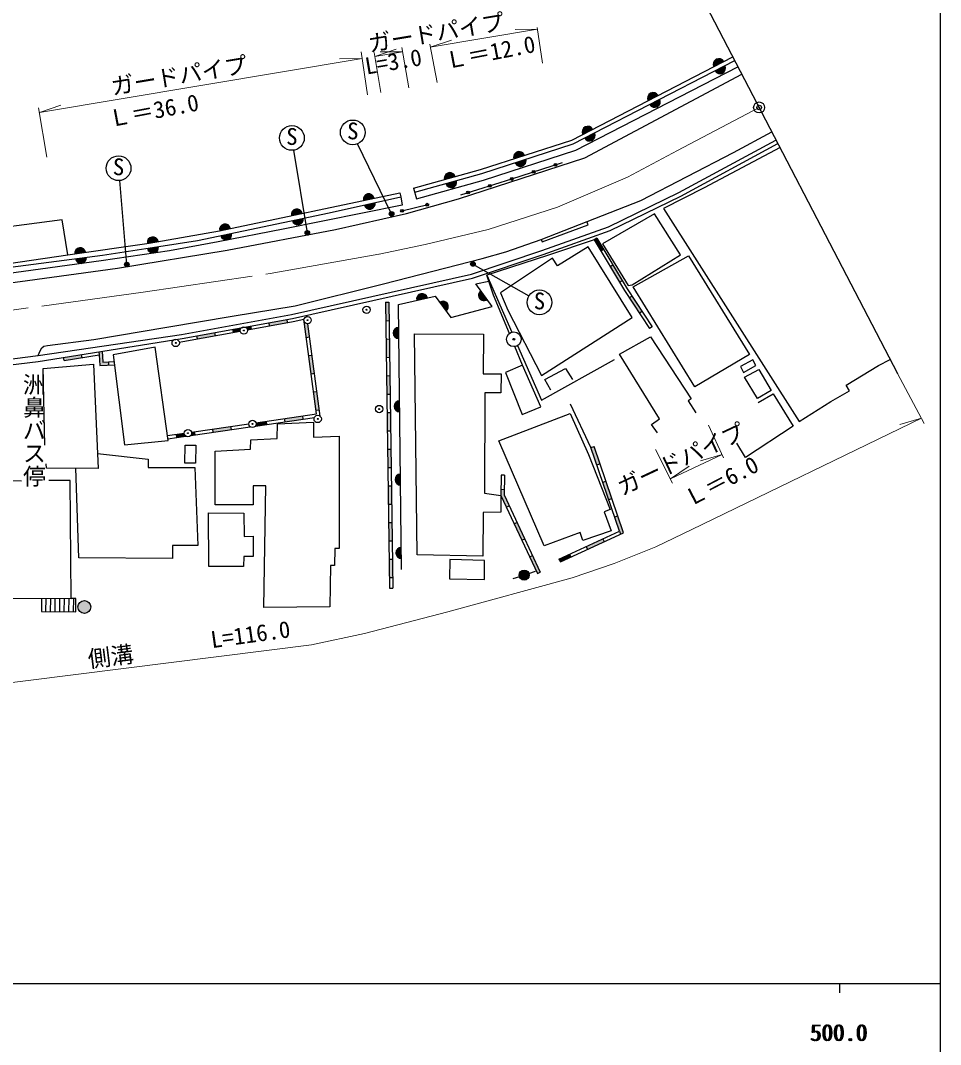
# Model space of a CAD drawing. Units: millimetres at full size, sheet at 1:1000; details may follow other scales. Extents: x 40000 to 680000, y 20000 to 380000.
# Drawn here: x 478760 to 579000, y 198357 to 309995 of the extents above; entities that cross this region are included whole.
import ezdxf
from ezdxf.enums import TextEntityAlignment as Align

# ---------------------------------------------------------------- set-up
doc = ezdxf.new("R2010")
doc.units = ezdxf.units.MM
doc.header["$LTSCALE"] = 1000
doc.header["$PDMODE"] = 32
doc.header["$PDSIZE"] = 500
doc.linetypes.add('CHAIN', pattern=[18.5, 12, -1.5, 3.5, -1.5])
for name, color, linetype, lineweight in [('M-BGD', 7, 'Continuous', 25), ('M-BGD-EXST', 7, 'Continuous', 25), ('M-BMK', 2, 'CHAIN', 13), ('M-BMK-OTRS', 5, 'Continuous', 25), ('M-BMK-SRVR', 3, 'Continuous', 25), ('M-STR-HTXT', 7, 'Continuous', 13), ('M-STR-STRC', 7, 'Continuous', 25), ('M-TTL-BAND', 7, 'Continuous', 25)]:
    doc.layers.add(name, color=color, linetype=linetype, lineweight=lineweight)
doc.layers.add('M-BMK-HTXT', color=7, linetype='Continuous')
doc.layers.add('M-OTRS', color=6, linetype='Continuous')
doc.styles.add('@ＭＳ ゴシック', font='')
doc.styles.add('ＭＳ ゴシック', font='')
doc.styles.get('@ＭＳ ゴシック').set_extended_font_data('@MS Gothic')
doc.styles.get('ＭＳ ゴシック').set_extended_font_data('MS Gothic')

msp = doc.modelspace()

# ---------------------------------------------------------------- hatches: boundary and pattern name
at = {"layer": 'M-BGD'}
for points in [[(555380, 305503, 0.41421), (554572, 305761, 0.41421), (554313, 304953)], [(554449, 304520, 0.41421), (555257, 304261, 0.41421), (555516, 305069)], [(548222, 301809, 0.41421), (547414, 302068, 0.41421), (547155, 301260)], [(547340, 300850, 0.41421), (548149, 300596, 0.41421), (548403, 301406)], [(541093, 298131, 0.41421), (540285, 298390, 0.41421), (540026, 297581)], [(540231, 297181, 0.41421), (541041, 296927, 0.41421), (541295, 297736)], [(533661, 295288, 0.41421), (532905, 295675, 0.41421), (532518, 294920)], [(532675, 294492, 0.41421), (533432, 294109, 0.41421), (533815, 294866)], [(526115, 292969, 0.41421), (525376, 293386, 0.41421), (524959, 292647)], [(525110, 292217, 0.41421), (525851, 291804, 0.41421), (526265, 292545)], [(517296, 290621, 0.41421), (516584, 291081, 0.41421), (516123, 290368)], [(509466, 288969, 0.41421), (508754, 289429, 0.41421), (508293, 288716)], [(516214, 289893, 0.41421), (516929, 289437, 0.41421), (517386, 290153)], [(508393, 288201, 0.41421), (509103, 287737, 0.41421), (509567, 288447)], [(501637, 287324, 0.41421), (500927, 287789, 0.41421), (500463, 287079)], [(493768, 285893, 0.41421), (493076, 286385, 0.41421), (492584, 285693)], [(500578, 286556, 0.41421), (501288, 286091, 0.41421), (501752, 286802)], [(541554, 286268), (541254, 286088), (541976, 284888), (542276, 285068)], [(485863, 284711, 0.41421), (485184, 285219, 0.41421), (484675, 284540)], [(492603, 285157, 0.41421), (493285, 284653, 0.41421), (493789, 285335)], [(484750, 284037, 0.41421), (485421, 283517, 0.41421), (485941, 284188)], [(543306, 283354), (543006, 283174), (544037, 281460), (544337, 281640)], [(523099, 279755, 0.41421), (522380, 280205, 0.41421), (521930, 279486)], [(528913, 280534, 0.41421), (528782, 279696, 0.41421), (529620, 279565)], [(518890, 279274), (518540, 279269), (518567, 277269), (518917, 277274)], [(525128, 278299, 0.41421), (525273, 279135, 0.41421), (524437, 279280)], [(545390, 279954), (545096, 279763), (546187, 278086), (546480, 278277)], [(507808, 277407), (505840, 277050), (505902, 276705), (507870, 277062)], [(509670, 277176, 0.31817), (510057, 276922), (510248, 275497), (509901, 275451)], [(499999, 275634), (499936, 275978), (497968, 275621), (498031, 275277)], [(502850, 276507), (501904, 276335), (501966, 275991), (502705, 276125, -0.04345), (502699, 276194, -0.22836)], [(503872, 276693), (503222, 276575, -0.27454), (503492, 276268), (503934, 276348)], [(519955, 276536, 0.41421), (519366, 275926, 0.41421), (519976, 275336)], [(518944, 275274), (518594, 275270), (518621, 273270), (518971, 273274)], [(485420, 273579), (483446, 273263), (483501, 272918), (485476, 273234)], [(487645, 273935), (487298, 273880), (487321, 273529), (487395, 272384), (488353, 272426), (488337, 272776), (487722, 272749)], [(510512, 273514), (510165, 273468), (510430, 271486), (510777, 271532)], [(518998, 271275), (518648, 271270), (518675, 269270), (519025, 269275)], [(511041, 269550), (510694, 269503), (510959, 267521), (511306, 267567)], [(520066, 268537, 0.41421), (519476, 267927, 0.41421), (520086, 267337)], [(509529, 266540), (509478, 266886), (507499, 266597), (507550, 266251)], [(519052, 267275), (518702, 267270), (518729, 265270), (519079, 265275)], [(501654, 265744), (499675, 265455), (499726, 265109), (501705, 265398)], [(505520, 266309), (504409, 266146, -0.08712), (504433, 266010, -0.14968), (504364, 265786), (505571, 265962)], [(496610, 265008), (495717, 264877), (495768, 264531), (496776, 264678, -0.24448)], [(497696, 265166), (497392, 265122, -0.07548), (497410, 265003, -0.16594), (497326, 264759), (497747, 264820)], [(541249, 263569), (540918, 263456), (541564, 261563), (541895, 261676)], [(519106, 263275), (518756, 263271), (518783, 261271), (519133, 261276)], [(520158, 260537, 0.41421), (519569, 259927, 0.41421), (520179, 259338)], [(519160, 259276), (518810, 259271), (518837, 257271), (519187, 257276)], [(542542, 259784), (542210, 259670), (542857, 257778), (543188, 257891)], [(531444, 258288), (531454, 258878), (531104, 258884), (531092, 258213), (531685, 256947), (532002, 257096)], [(543834, 255998), (543503, 255885), (544033, 254335), (544146, 254002), (544466, 254149)], [(519214, 255276), (518864, 255271), (518891, 253272), (519241, 253276)], [(532849, 255284), (532532, 255136), (533380, 253324), (533697, 253473)], [(542217, 253495), (540402, 252656), (540549, 252338), (542364, 253178)], [(520258, 252538, 0.41421), (519665, 251931, 0.41421), (520272, 251338)], [(519268, 251276), (518918, 251272), (518945, 249272), (519295, 249277)], [(534545, 251661), (534228, 251513), (535076, 249702), (535393, 249850)], [(538734, 251499), (538587, 251816), (537432, 251282), (537579, 250964)], [(533112, 249360, 1), (534154, 249712, 1)], [(486420, 246058, 0.41421), (485720, 246758, 0.41421), (485020, 246058, 1)]]:
    msp.add_hatch(color=256, dxfattribs=at).paths.add_polyline_path(points)
at = {"layer": 'M-BGD-EXST'}
for points in [[(518975, 288789, 0.41421), (519314, 288689, 0.41421), (519414, 289028, 1)], [(509797, 286717, 0.41421), (510136, 286617, 0.41421), (510236, 286956, 1)], [(490129, 283265, 0.41421), (490468, 283165, 0.41421), (490568, 283504, 1)], [(527837, 283327, 0.41421), (528177, 283227, 0.41421), (528276, 283566, 1)]]:
    msp.add_hatch(color=256, dxfattribs=at).paths.add_polyline_path(points)

# ---------------------------------------------------------------- linework, layer by layer
at = {"layer": 'M-BGD'}
for p, q in [((521598, 291709), (521921, 290553)), ((520170, 289203), (523281, 289960)), ((541554, 286268), (541254, 286088)), ((541976, 284888), (542276, 285068)), ((543006, 283174), (543306, 283354)), ((544037, 281460), (544337, 281640)), ((518540, 279269), (518890, 279274)), ((518540, 279269), (518961, 248118)), ((518890, 279274), (519311, 248123)), ((545390, 279954), (545096, 279763)), ((546480, 278277), (546187, 278086)), ((505902, 276705), (505840, 277050)), ((507870, 277062), (507808, 277407)), ((509952, 277712), (509932, 277858)), ((511401, 266857), (510057, 276922)), ((518567, 277269), (518917, 277274)), ((499999, 275634), (499936, 275978)), ((501966, 275991), (501904, 276335)), ((503934, 276348), (503872, 276693)), ((547571, 276601), (547277, 276410)), ((498031, 275277), (497968, 275621)), ((509901, 275451), (510248, 275497)), ((518594, 275270), (518944, 275274)), ((483501, 272918), (487321, 273529)), ((485476, 273234), (485420, 273579)), ((487298, 273880), (487321, 273529)), ((510165, 273468), (510512, 273514)), ((483501, 272918), (483446, 273263)), ((488337, 272776), (488353, 272426)), ((518621, 273270), (518971, 273274)), ((510430, 271486), (510777, 271532)), ((518648, 271270), (518998, 271275)), ((510694, 269503), (511041, 269550)), ((518675, 269270), (519025, 269275)), ((540918, 263456), (538674, 268160)), ((509478, 266886), (509529, 266540)), ((510959, 267521), (511306, 267567)), ((518702, 267270), (519052, 267275)), ((497326, 264759), (503779, 265701)), ((497392, 265122), (503633, 266033)), ((501654, 265744), (501705, 265398)), ((504364, 265786), (510779, 266723)), ((505520, 266309), (505571, 265962)), ((507499, 266597), (507550, 266251)), ((494782, 264741), (496610, 265008)), ((494830, 264394), (496776, 264678)), ((495717, 264877), (495768, 264531)), ((497696, 265166), (497747, 264820)), ((499675, 265455), (499726, 265109)), ((518729, 265270), (519079, 265275)), ((540918, 263456), (541249, 263569)), ((518756, 263271), (519106, 263275)), ((518783, 261271), (519133, 261276)), ((541564, 261563), (541895, 261676)), ((531482, 260420), (531132, 260426)), ((518810, 259271), (519160, 259276)), ((542210, 259670), (542542, 259784)), ((531104, 258884), (531454, 258878)), ((542857, 257778), (543188, 257891)), ((518837, 257271), (519187, 257276)), ((531685, 256947), (532002, 257096)), ((543503, 255885), (543834, 255998)), ((518864, 255271), (519214, 255276)), ((532532, 255136), (532849, 255284)), ((533380, 253324), (533697, 253473)), ((542217, 253495), (542364, 253178)), ((544033, 254335), (544146, 254002)), ((518891, 253272), (519241, 253276)), ((540402, 252656), (540549, 252338)), ((518918, 251272), (519268, 251276)), ((534228, 251513), (534545, 251661)), ((537432, 251282), (537579, 250964)), ((538587, 251816), (538734, 251499)), ((518945, 249272), (519295, 249277)), ((533112, 249360), (532401, 249120)), ((534154, 249712), (534865, 249952)), ((535076, 249702), (535393, 249850)), ((518961, 248118), (519311, 248123)), ((481535, 245548), (481555, 246998)), ((482035, 245544), (482055, 246996)), ((482535, 245541), (482555, 246995)), ((483035, 245537), (483055, 246994)), ((483535, 245533), (483555, 246993)), ((484035, 245530), (484055, 246992)), ((484535, 245526), (484555, 246993))]:
    msp.add_line(p, q, dxfattribs=at)
for points in [[(521598, 291709), (528879, 293742), (538819, 296959), (556376, 306018)], [(521719, 291276), (529009, 293311), (538993, 296542), (556583, 305618)], [(521921, 290553), (529225, 292593), (539282, 295847), (556927, 304951)], [(449605, 269634), (462060, 271090), (480670, 273479), (496309, 275777), (508306, 277955), (527883, 282346), (535568, 284920), (542830, 287502), (550505, 291252), (561076, 296962)], [(480670, 273479), (480893, 273981), (481075, 274301), (481291, 274491), (481714, 274560), (486766, 275233), (494710, 276548), (501819, 277769), (508690, 278904), (518297, 281287), (529050, 284037), (531642, 284782), (535495, 286111), (540511, 288092), (546337, 290383), (556456, 295610), (560627, 297840)], [(449664, 269033), (462258, 270586), (480691, 272822), (496384, 275334), (508395, 277513), (528004, 281912), (535715, 284495), (543005, 287086), (550711, 290851), (561290, 296566)], [(561514, 296134), (553257, 291747), (548811, 289507), (563596, 266294), (567042, 268464), (569095, 269618), (568731, 270249), (572251, 272372), (573513, 273053)], [(526743, 290992), (532294, 292717), (537813, 294498)], [(448827, 279590), (455833, 280469), (465326, 281613), (474276, 282661), (487680, 284422), (493823, 285340), (498028, 286019), (512379, 289039), (520185, 290776)], [(520086, 291219), (520185, 290776), (520342, 289852), (507380, 287254), (500304, 285875), (495000, 284887), (487544, 283807), (477219, 282393), (463321, 280705), (450292, 279006), (450131, 279750)], [(483913, 284430), (492770, 285716), (500460, 287079), (520086, 291219)], [(535495, 286111), (535595, 285866), (540593, 287733), (540459, 288071)], [(541254, 286088), (536183, 284365), (529568, 282219), (532290, 276008)], [(541254, 286088), (544581, 280556), (547277, 276410)], [(541554, 286268), (544878, 280741), (547571, 276601)], [(520286, 250138), (519931, 279024), (523929, 279948), (525636, 277631), (530148, 278827), (528384, 281272), (529784, 281583)], [(532028, 275876), (530308, 280043), (529568, 282219)], [(503492, 276268), (508465, 277170), (509636, 277433)], [(504409, 266146), (511014, 267110), (509636, 277433)], [(496061, 274928), (496443, 274989), (502705, 276125)], [(548182, 265052), (547521, 265953), (548392, 266583), (544014, 273621), (547393, 275511), (551819, 268744), (551512, 268525), (552324, 267210)], [(487321, 273529), (487395, 272384), (488996, 272454)], [(487645, 273935), (487722, 272749), (488953, 272803)], [(533456, 272416), (531622, 271622), (533425, 267057), (535458, 267859), (533456, 272416), (532618, 274446)], [(532926, 274555), (535536, 268598), (543470, 273031)], [(481423, 263699), (481216, 272071), (486704, 272516), (487230, 261165), (481589, 261180), (481574, 261656)], [(536552, 269681), (535880, 270874), (538156, 272055), (538914, 270849)], [(559127, 268332), (560770, 269299), (562954, 265754), (557770, 262369), (556824, 263910)], [(537579, 250964), (544466, 254149), (541249, 263569)], [(487154, 262792), (492663, 262154), (492663, 261269), (497765, 261280), (498095, 252770), (495335, 252758), (495335, 251351), (485110, 251408), (484801, 261172)], [(537432, 251282), (544033, 254335), (540918, 263456)], [(531132, 260426), (531092, 258213), (535076, 249702)], [(531482, 260420), (531444, 258288), (535393, 249850)], [(478884, 259786), (477004, 259824), (476951, 247009), (484278, 246991), (484180, 259830), (481835, 259848)], [(481055, 246999), (481035, 245552), (484802, 245524), (484792, 246994), (484278, 246991)]]:
    msp.add_lwpolyline(points, dxfattribs=at)
for points in [[(472767, 286881), (473479, 282938), (483913, 284430), (483290, 288279)], [(542176, 285661), (544977, 281092), (545415, 281176), (550679, 284464), (547828, 288932)], [(531075, 280316), (531842, 278407), (535534, 271302), (545397, 277625), (540615, 285333), (537277, 283243), (536734, 284098)], [(545515, 280964), (551542, 284323), (558188, 273585), (552224, 270051)], [(521699, 275850), (529200, 275813), (529157, 271486), (531118, 271474), (531106, 269406), (529361, 269394), (529305, 258472), (531092, 258213), (531092, 256399), (529182, 256344), (529117, 251614), (521987, 251728)], [(493432, 274383), (488863, 273530), (490082, 263723), (494854, 264222)], [(557212, 272256), (557524, 271614), (558890, 272375), (558541, 272989)], [(557652, 271119), (559220, 271962), (560559, 269671), (559046, 268783)], [(530894, 264161), (538663, 267156), (540636, 262665), (543025, 256685), (542360, 256430), (543107, 254361), (540043, 253311), (539737, 254164), (535831, 252721)], [(505482, 259277), (504105, 259277), (504113, 257196), (499960, 257198), (499986, 263046), (503836, 263267), (503851, 264275), (506715, 264437), (506763, 266020), (510688, 266221), (510696, 264585), (513477, 264676), (513481, 252438), (512993, 252438), (512980, 250586), (512535, 250572), (512471, 246071), (505256, 245996)], [(496698, 263693), (497861, 263686), (497840, 261737), (496684, 261731)], [(499231, 256326), (503095, 256293), (503117, 253748), (504116, 253759), (504116, 251565), (503106, 251576), (503073, 250478), (499286, 250478)], [(525525, 251238), (525494, 249131), (529315, 249038), (529305, 251134)]]:
    msp.add_lwpolyline(points, close=True, dxfattribs=at)
for centre, radius in [((534673, 293485), 150), ((537052, 294253), 150), ((532294, 292717), 150), ((527519, 291234), 150), ((529906, 291975), 150), ((520327, 289241), 150), ((523078, 289911), 150), ((516471, 278460), 400), ((516471, 278460), 50), ((510043, 277322), 400), ((510043, 277322), 50), ((503099, 276194), 400), ((503099, 276194), 50), ((532512, 275239), 800), ((495672, 274836), 400), ((495672, 274836), 50), ((532512, 275239), 100), ((517834, 267636), 400), ((511141, 266552), 400), ((517834, 267636), 50), ((504033, 266010), 400), ((504033, 266010), 50), ((511141, 266552), 50), ((497010, 265003), 400), ((497010, 265003), 50), ((533633, 249536), 550), ((485720, 246058), 700)]:
    msp.add_circle(centre, radius, dxfattribs=at)
for centre, start, end in [((554846, 305228), 27.25901, 207.25901), ((554982, 304794), 207.22398, 27.22398), ((547689, 301535), 27.25901, 207.25901), ((547872, 301128), 207.57464, 27.57464), ((540560, 297856), 27.25901, 207.25901), ((540763, 297458), 207.57464, 27.57464), ((533090, 295104), 17.86376, 197.86376), ((533245, 294679), 198.1489, 18.1489), ((525537, 292808), 15.53101, 195.53101), ((525687, 292381), 195.82969, 15.82969), ((516710, 290495), 12.13507, 192.13507), ((508880, 288843), 12.13507, 192.13507), ((516800, 290023), 192.47699, 12.47699), ((508980, 288324), 191.83072, 11.83072), ((501050, 287201), 11.78441, 191.78441), ((493176, 285793), 9.5809, 189.5809), ((501165, 286679), 191.83072, 11.83072), ((485269, 284625), 8.17074, 188.17074), ((493196, 285246), 188.53308, 8.53308), ((485345, 284112), 187.22387, 7.22387), ((522514, 279621), 12.94923, 192.94923), ((529266, 280049), 126.10082, 306.10082), ((524782, 278789), 305.13665, 125.13665), ((519966, 275936), 90.98757, 270.98757), ((520076, 267937), 90.98757, 270.98757), ((520169, 259937), 90.98757, 270.98757), ((520265, 251938), 90.6369, 270.6369)]:
    msp.add_arc(centre, 600, start, end, dxfattribs=at)
at = {"layer": 'M-BGD-EXST'}
for p, q in [((510017, 286836), (508543, 295856)), ((519195, 288909), (515495, 296553)), ((490349, 283384), (489572, 292544)), ((528057, 283446), (534159, 279974))]:
    msp.add_line(p, q, dxfattribs=at)
for centre, radius in [((508329, 297189), 1350), ((514966, 297795), 1350), ((489444, 293888), 1350), ((519195, 288909), 250), ((510017, 286836), 250), ((490349, 283384), 250), ((528057, 283446), 250), ((535307, 279264), 1350)]:
    msp.add_circle(centre, radius, dxfattribs=at)
at = {"layer": 'M-BMK'}
msp.add_lwpolyline([(396691, 268771), (406475, 269453), (417819, 270514), (431747, 272089), (447785, 274303), (462756, 276367), (492144, 280364), (505974, 282406), (517841, 284512), (522846, 285580), (529731, 287210), (537264, 289651), (544889, 292896), (550341, 295828), (559240, 300510)], dxfattribs=at)
at = {"layer": 'M-BMK-OTRS'}
msp.add_line((549428, 319384), (574323, 271496), dxfattribs=at)
at = {"layer": 'M-BMK-SRVR'}
msp.add_circle((559240, 300510), 600, dxfattribs=at)
at = {"layer": 'M-OTRS'}
msp.add_point((559240, 300510), dxfattribs=at)
msp.add_point((559240, 300510), dxfattribs=at)
at = {"layer": 'M-STR-HTXT'}
for p, q in [((535070, 309245), (535649, 305351)), ((523408, 307089), (535100, 309041)), ((535100, 309041), (532645, 309021)), ((520309, 307033), (521083, 302652)), ((523344, 307420), (524156, 303251)), ((523408, 307089), (525737, 307867)), ((515875, 306584), (516575, 301903)), ((517299, 306509), (518024, 302128)), ((517370, 306081), (519698, 306859)), ((517370, 306081), (520388, 306585)), ((520388, 306585), (517933, 306564)), ((480814, 299977), (515985, 305850)), ((515985, 305850), (513530, 305829)), ((480731, 300470), (481636, 295100)), ((480814, 299977), (483142, 300755)), ((574323, 271496), (577223, 266073)), ((553711, 265895), (555357, 262330)), ((576912, 266655), (574564, 265940)), ((547963, 263213), (549808, 259572)), ((549575, 260031), (555200, 262669)), ((555200, 262669), (552842, 261987)), ((549575, 260031), (551607, 261408))]:
    msp.add_line(p, q, dxfattribs=at)
msp.add_lwpolyline([(453578, 234786), (510465, 241938), (516251, 243169), (525330, 245513), (538882, 249228), (543440, 250805), (547984, 252604), (551923, 254506), (576912, 266655)], dxfattribs=at)
at = {"layer": 'M-STR-STRC'}
msp.add_lwpolyline([(441118, 276739), (459350, 278977), (479519, 281650), (489335, 283009), (501271, 284960), (513077, 287220), (520808, 288946), (526485, 290546), (540254, 295012), (557345, 304154)], dxfattribs=at)
at = {"layer": 'M-TTL-BAND'}
for p, q in [((579000, 20000), (579000, 370000)), ((40000, 205000), (579000, 205000)), ((568000, 205000), (568000, 204000))]:
    msp.add_line(p, q, dxfattribs=at)

# ---------------------------------------------------------------- texts
at = {"layer": 'M-BGD-EXST', "style": 'ＭＳ ゴシック'}
for p in [(507673, 295897), (514311, 296503), (488789, 292595), (534652, 277972)]:
    msp.add_text('S', height=1833, rotation=358.508, dxfattribs=at).set_placement(p, align=Align.BOTTOM_LEFT)
at = {"layer": 'M-BMK-HTXT', "style": '@ＭＳ ゴシック'}
msp.add_text('洲鼻バス停', height=1833, rotation=270, dxfattribs=at).set_placement((478779, 271585), align=Align.BOTTOM_LEFT)
at = {"layer": 'M-STR-HTXT', "style": 'ＭＳ ゴシック'}
for s, rotation, p in [('ガードパイプ', 9.48, (516899, 306002)), ('Ｌ＝12.0', 10.848, (525285, 304153)), ('ガードパイプ', 9.48, (488879, 301323)), ('L=3.0', 9.501, (516555, 303557)), ('Ｌ＝36.0', 10.733, (488615, 297808)), ('ガードパイプ', 25.121, (544545, 257673)), ('Ｌ＝6.0', 27.623, (551904, 256425)), ('L=116.0', 7.935, (499698, 241019)), ('側溝', 7.166, (486288, 238898))]:
    msp.add_text(s, height=1833, rotation=rotation, dxfattribs=at).set_placement(p, align=Align.BOTTOM_LEFT)
at = {"layer": 'M-TTL-BAND', "style": 'ＭＳ ゴシック'}
for p in [(567844, 198195), (568000, 198195)]:
    msp.add_text('500.0', height=1833, dxfattribs=at).set_placement(p, align=Align.BOTTOM_CENTER)

doc.saveas('drawing.dxf')
